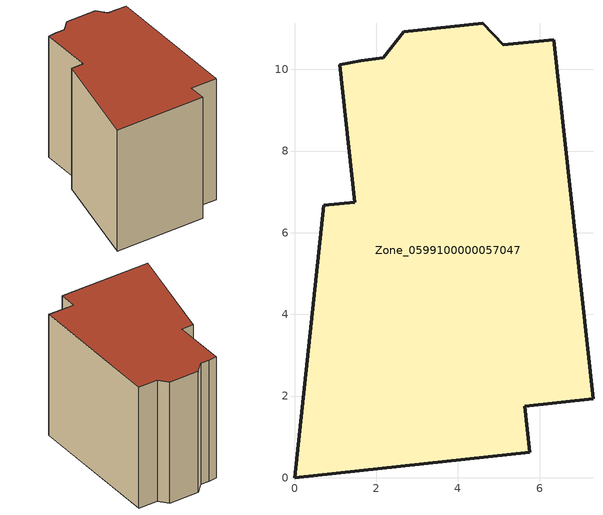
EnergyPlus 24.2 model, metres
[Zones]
Zone_0599100000057047
 floor ground (C_G): 0,0 0.72,6.67 1.48,6.75 1.11,10.11 1.62,10.22 2.17,10.28 2.67,10.92 4.61,11.13 5.11,10.6 6.35,10.73 7.31,1.93 5.64,1.75 5.76,0.63 z0
 wall outside (C_F): 5.11,10.6 4.61,11.13 2.67,10.92 2.17,10.28 1.62,10.22 1.11,10.11 1.48,6.75 0.72,6.67 0,0 5.76,0.63 5.64,1.75 7.31,1.93 6.35,10.73 5.11,10.6 z0:8.13
 roof outside (C_R): 1.11,10.11 1.48,6.75 0.72,6.67 0,0 5.76,0.63 5.64,1.75 7.31,1.93 6.35,10.73 5.11,10.6 4.61,11.13 2.67,10.92 2.17,10.28 1.62,10.22 z8.13
[BUILDING]
Pand.0599100000057047: North Axis=0; Terrain=City; Loads Convergence Tolerance Value=0.04; Temperature Convergence Tolerance Value=0.4; Solar Distribution=FullExterior; Maximum Number of Warmup Days=25; Minimum Number of Warmup Days=1
[Site:Location]
Rotterdam.The.Hague.AP_ZH_NLD Design_Conditions: Latitude=51.96; Longitude=4.45; Time Zone=1; Elevation=-4.5
[SITE:GROUNDTEMPERATURE:BUILDINGSURFACE]
18, 18, 18, 18, 18, 18, 18, 18, 18, 18, 18, 18
[MATERIAL] Thermal Absorptance=0.9; Solar Absorptance=0.7; Visible Absorptance=0.7
Name | Roughness | Thickness | Conductivity | Density | Specific Heat
G.TC.1946 | MediumSmooth | 0.15 | 1 | 540 | 1210
F.TC.1946 | Rough | 0.3 | 0.857143 | 1920 | 840
R.TC.1946 | MediumRough | 0.2 | 0.909091 | 1500 | 1000
[CONSTRUCTION]
C_G: G.TC.1946
C_F: F.TC.1946
C_R: R.TC.1946
[ZONE]
Zone_0599100000057047: Type=1; Multiplier=1; Ceiling Height=Autocalculate; Volume=Autocalculate; Floor Area=autocalculate; Part of Total Floor Area=Yes
[ZONEINFILTRATION:DESIGNFLOWRATE]
Infil_Zone_0599100000057047: Zone or ZoneList or Space or SpaceList=Zone_0599100000057047; Schedule=AlwaysOn; Design Flow Rate Calculation Method=Flow/Area; Flow Rate per Floor Area=0.003; Constant Term Coefficient=1; Temperature Term Coefficient=0; Velocity Term Coefficient=0; Velocity Squared Term Coefficient=0
[HVACTEMPLATE:ZONE:IDEALLOADSAIRSYSTEM]
Zone_0599100000057047: Maximum Heating Supply Air Temperature=50; Minimum Cooling Supply Air Temperature=13; Maximum Heating Supply Air Humidity Ratio=0.0156; Minimum Cooling Supply Air Humidity Ratio=0.0077; Heating Limit=NoLimit; Cooling Limit=NoLimit; Dehumidification Control Type=ConstantSensibleHeatRatio; Cooling Sensible Heat Ratio=0.7; Dehumidification Setpoint=60; Humidification Control Type=None; Humidification Setpoint=30; Outdoor Air Method=None; Outdoor Air Flow Rate per Person=0.00944; Outdoor Air Flow Rate per Zone Floor Area=0; Outdoor Air Flow Rate per Zone=0; Demand Controlled Ventilation Type=None; Outdoor Air Economizer Type=NoEconomizer; Heat Recovery Type=None; Sensible Heat Recovery Effectiveness=0.7; Latent Heat Recovery Effectiveness=0.65
[ZONECONTROL:THERMOSTAT]
ThermostatControl_Zone_0599100000057047: Zone or ZoneList=Zone_0599100000057047; Control Type Schedule=DualSetpointControlType; Control 1=Thermostat_Zone_0599100000057047; Temperature Difference Between Cutout And Setpoint=0
[THERMOSTATSETPOINT:DUALSETPOINT]
Thermostat_Zone_0599100000057047: Heating Setpoint Temperature Schedule=HeatingSetpoint_Zone_0599100000057047; Cooling Setpoint Temperature Schedule=CoolingSetpoint_Zone_0599100000057047
[SCHEDULE:COMPACT]
HeatingSetpoint_Zone_0599100000057047: Through: 12/31, For: AllDays, Until: 24:00, 21
CoolingSetpoint_Zone_0599100000057047: Through: 12/31, For: AllDays, Until: 24:00, 24
DualSetpointControlType: Through: 12/31, For: AllDays, Until: 24:00, 4
AlwaysOn: Through: 12/31, For: AllDays, Until: 24:00, 1
